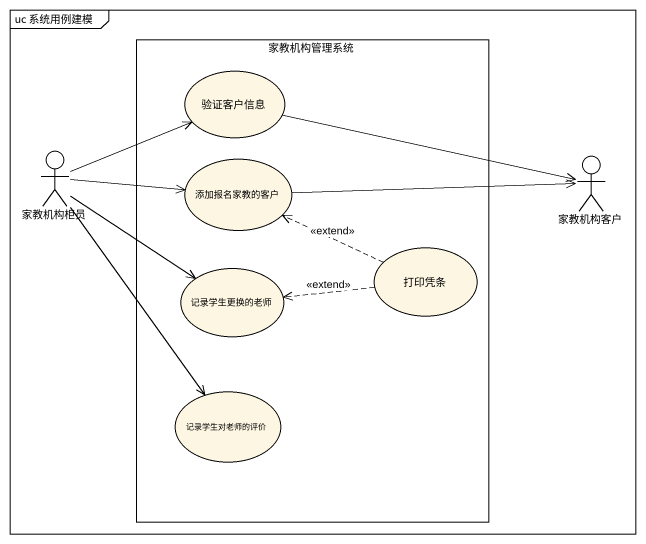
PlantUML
@startuml
mainframe uc 系统用例建模
rectangle 家教机构管理系统 {
  usecase 验证客户信息
  usecase 添加报名家教的客户
  usecase 打印凭条
  usecase 记录学生更换的老师
  usecase 记录学生对老师的评价
}
actor 家教机构柜员
actor 家教机构客户
验证客户信息 -right-> 家教机构客户
家教机构柜员 -right-> 验证客户信息
家教机构柜员 -right-> 添加报名家教的客户
家教机构柜员 --> 记录学生更换的老师
家教机构柜员 --> 记录学生对老师的评价
添加报名家教的客户 -right-> 家教机构客户
打印凭条 .left.> 添加报名家教的客户 : <<extend>>
打印凭条 .left.> 记录学生更换的老师 : <<extend>>
@enduml
